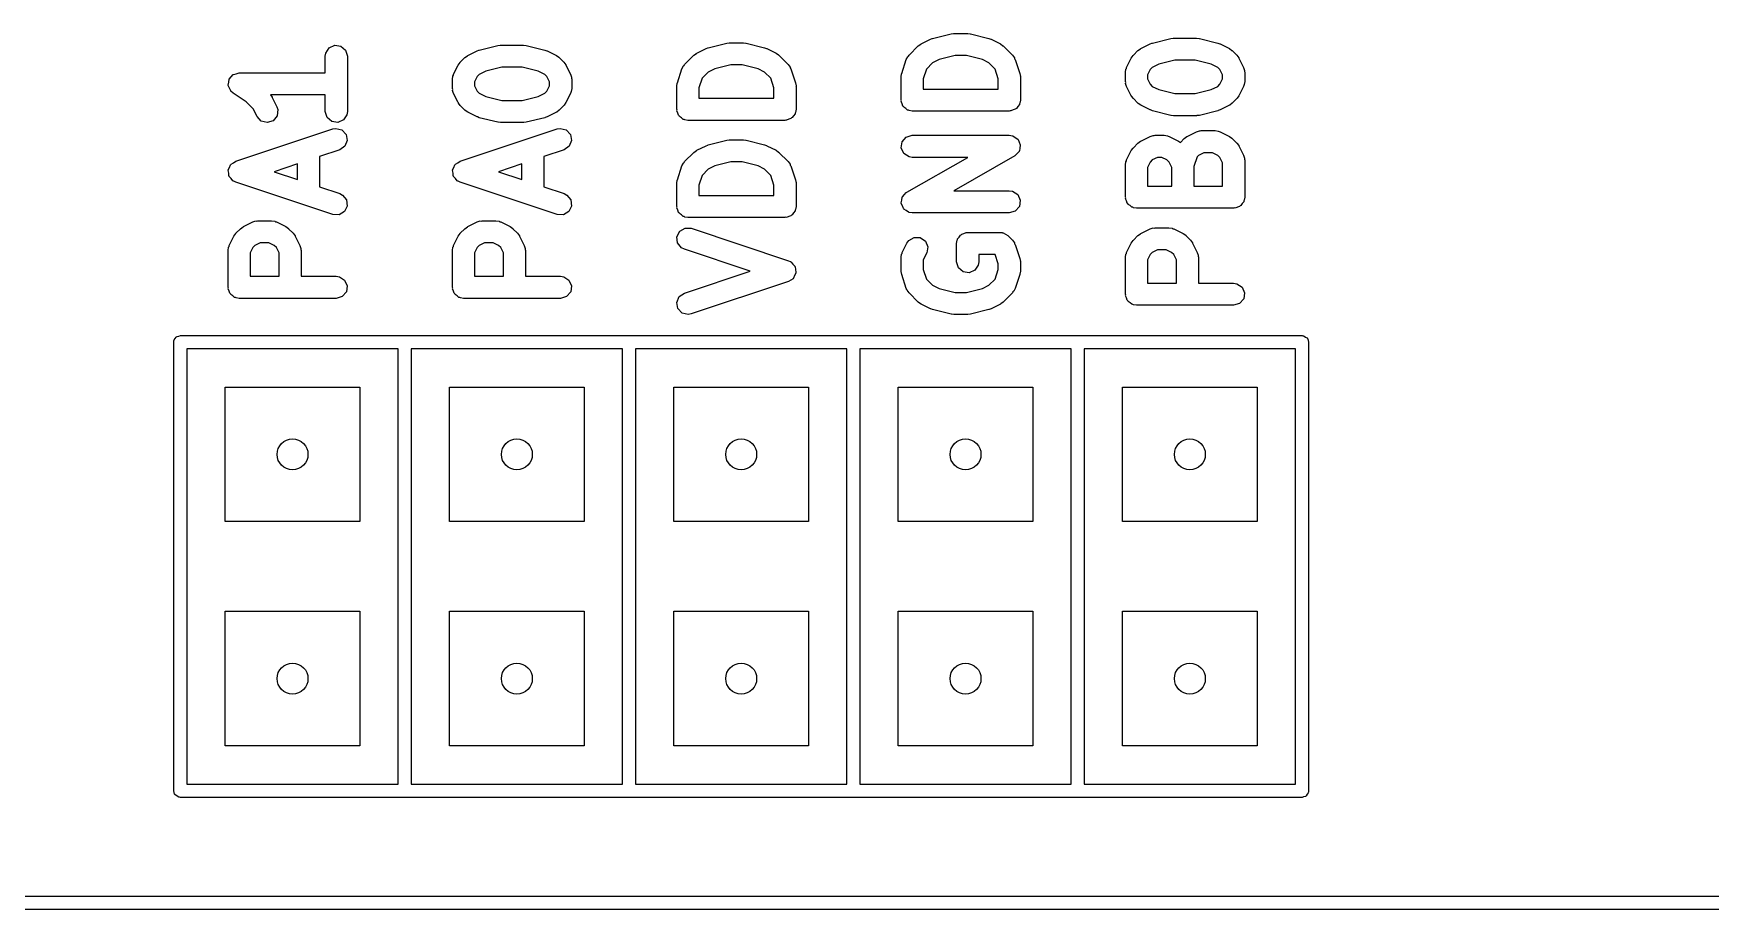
# Model space of a CAD drawing. Extents: x 0.02 to 3.19, y 0.04 to 3.94.
# Drawn here: x 1.66 to 2.407, y 3.547 to 3.938 of the extents above; entities that cross this region are included whole.
import ezdxf

# ---------------------------------------------------------------- set-up
doc = ezdxf.new("R2010")
doc.units = 0
doc.header["$MEASUREMENT"] = 0
doc.layers.add('BLACK', color=7, linetype='CONTINUOUS')

msp = doc.modelspace()

# ---------------------------------------------------------------- linework, layer by layer
at = {"layer": 'BLACK', "linetype": 'CONTINUOUS'}
for p, q in [((1.7913, 3.93131), (1.79382, 3.93246)), ((1.79382, 3.93246), (1.79657, 3.93206)), ((1.79657, 3.93206), (1.79866, 3.93025)), ((1.85827, 3.9303), (1.86652, 3.93236)), ((1.86652, 3.93236), (1.86759, 3.93247)), ((1.86759, 3.93247), (1.86771, 3.93251)), ((1.86771, 3.93251), (1.87802, 3.93251)), ((1.87802, 3.93251), (1.87908, 3.93236)), ((1.87908, 3.93236), (1.87922, 3.93236)), ((1.87922, 3.93236), (1.88747, 3.9303)), ((1.96033, 3.93133), (1.96858, 3.93339)), ((1.96858, 3.93339), (1.96965, 3.9335)), ((1.96965, 3.9335), (1.96978, 3.93354)), ((1.96978, 3.93354), (1.97596, 3.93354)), ((1.97596, 3.93354), (1.97702, 3.93339)), ((1.97702, 3.93339), (1.97716, 3.93339)), ((1.97716, 3.93339), (1.98541, 3.93133)), ((2.0498, 3.92797), (2.05392, 3.9321)), ((2.05392, 3.9321), (2.05504, 3.93294)), ((2.05504, 3.93294), (2.05513, 3.93296)), ((2.05513, 3.93296), (2.0552, 3.93302)), ((2.0552, 3.93302), (2.05933, 3.93508)), ((2.05933, 3.93508), (2.06018, 3.93537)), ((2.06018, 3.93537), (2.06033, 3.93545)), ((2.06033, 3.93545), (2.06858, 3.93752)), ((2.06858, 3.93752), (2.06965, 3.93763)), ((2.06965, 3.93763), (2.06978, 3.93766)), ((2.06978, 3.93766), (2.07596, 3.93766)), ((2.07596, 3.93766), (2.07702, 3.93751)), ((2.07702, 3.93751), (2.07716, 3.93752)), ((2.07716, 3.93752), (2.08541, 3.93545)), ((2.08541, 3.93545), (2.08624, 3.93511)), ((2.08624, 3.93511), (2.08641, 3.93508)), ((2.08641, 3.93508), (2.09054, 3.93302)), ((2.09054, 3.93302), (2.09169, 3.93222)), ((2.09169, 3.93222), (2.09174, 3.93214)), ((2.09174, 3.93214), (2.09182, 3.9321)), ((2.09182, 3.9321), (2.09594, 3.92797)), ((2.15314, 3.93096), (2.15726, 3.93302)), ((2.15726, 3.93302), (2.15812, 3.93331)), ((2.15812, 3.93331), (2.15827, 3.93339)), ((2.15827, 3.93339), (2.16652, 3.93545)), ((2.16652, 3.93545), (2.16759, 3.93556)), ((2.16759, 3.93556), (2.16771, 3.9356)), ((2.16771, 3.9356), (2.17802, 3.9356)), ((2.17802, 3.9356), (2.17908, 3.93545)), ((2.17908, 3.93545), (2.17922, 3.93545)), ((2.17922, 3.93545), (2.18747, 3.93339)), ((2.18747, 3.93339), (2.18831, 3.93305)), ((2.18831, 3.93305), (2.18847, 3.93302)), ((2.18847, 3.93302), (2.1926, 3.93096)), ((1.7896, 3.92759), (1.7898, 3.92897)), ((1.7896, 3.92013), (1.7896, 3.92759)), ((1.7898, 3.92897), (1.7913, 3.93131)), ((1.79866, 3.93025), (1.79944, 3.92759)), ((1.79944, 3.92759), (1.79944, 3.90284)), ((1.84888, 3.9236), (1.84967, 3.92475)), ((1.84967, 3.92475), (1.84975, 3.9248)), ((1.84975, 3.9248), (1.8498, 3.92488)), ((1.8498, 3.92488), (1.85186, 3.92694)), ((1.85186, 3.92694), (1.85298, 3.92778)), ((1.85298, 3.92778), (1.85307, 3.9278)), ((1.85307, 3.9278), (1.85314, 3.92786)), ((1.85314, 3.92786), (1.85726, 3.92993)), ((1.85726, 3.92993), (1.85812, 3.93021)), ((1.85812, 3.93021), (1.85827, 3.9303)), ((1.88747, 3.9303), (1.8883, 3.92996)), ((1.8883, 3.92996), (1.88847, 3.92993)), ((1.88847, 3.92993), (1.8926, 3.92786)), ((1.8926, 3.92786), (1.89375, 3.92707)), ((1.89375, 3.92707), (1.8938, 3.92699)), ((1.8938, 3.92699), (1.89388, 3.92694)), ((1.89388, 3.92694), (1.89594, 3.92488)), ((1.89594, 3.92488), (1.89678, 3.92376)), ((1.9498, 3.92385), (1.95392, 3.92797)), ((1.95392, 3.92797), (1.95504, 3.92881)), ((1.95504, 3.92881), (1.95513, 3.92883)), ((1.95513, 3.92883), (1.9552, 3.9289)), ((1.9552, 3.9289), (1.95933, 3.93096)), ((1.95933, 3.93096), (1.96018, 3.93124)), ((1.96018, 3.93124), (1.96033, 3.93133)), ((1.98541, 3.93133), (1.98624, 3.93099)), ((1.98624, 3.93099), (1.98641, 3.93096)), ((1.98641, 3.93096), (1.99054, 3.9289)), ((1.99054, 3.9289), (1.99169, 3.9281)), ((1.99169, 3.9281), (1.99174, 3.92802)), ((1.99174, 3.92802), (1.99182, 3.92797)), ((1.99182, 3.92797), (1.99594, 3.92385)), ((2.04655, 3.91986), (2.04861, 3.92605)), ((2.04861, 3.92605), (2.04924, 3.9273)), ((2.04924, 3.9273), (2.04958, 3.92758)), ((2.04958, 3.92758), (2.0498, 3.92797)), ((2.06032, 3.92457), (2.05758, 3.92184)), ((2.06324, 3.92604), (2.06032, 3.92457)), ((2.07038, 3.92782), (2.06324, 3.92604)), ((2.07536, 3.92782), (2.07038, 3.92782)), ((2.08249, 3.92604), (2.07536, 3.92782)), ((2.08542, 3.92457), (2.08249, 3.92604)), ((2.08816, 3.92184), (2.08542, 3.92457)), ((2.09594, 3.92797), (2.09678, 3.92685)), ((2.09678, 3.92685), (2.09687, 3.92642)), ((2.09687, 3.92642), (2.09713, 3.92605)), ((2.09713, 3.92605), (2.09919, 3.91986)), ((2.14681, 3.92257), (2.14888, 3.92669)), ((2.14888, 3.92669), (2.14967, 3.92785)), ((2.14967, 3.92785), (2.14975, 3.92789)), ((2.14975, 3.92789), (2.1498, 3.92797)), ((2.1498, 3.92797), (2.15186, 3.93004)), ((2.15186, 3.93004), (2.15298, 3.93088)), ((2.15298, 3.93088), (2.15307, 3.9309)), ((2.15307, 3.9309), (2.15314, 3.93096)), ((2.16832, 3.92576), (2.16118, 3.92398)), ((2.17742, 3.92576), (2.16832, 3.92576)), ((2.18456, 3.92398), (2.17742, 3.92576)), ((2.1926, 3.93096), (2.19375, 3.93016)), ((2.19375, 3.93016), (2.1938, 3.93008)), ((2.1938, 3.93008), (2.19388, 3.93004)), ((2.19388, 3.93004), (2.19594, 3.92797)), ((2.19594, 3.92797), (2.19678, 3.92685)), ((2.19678, 3.92685), (2.1968, 3.92676)), ((2.1968, 3.92676), (2.19686, 3.92669)), ((2.19686, 3.92669), (2.19892, 3.92257)), ((1.74655, 3.91593), (1.74674, 3.91726)), ((1.74674, 3.91726), (1.74677, 3.91729)), ((1.74677, 3.91733), (1.74767, 3.91834)), ((1.74677, 3.91729), (1.74677, 3.91733)), ((1.74767, 3.91834), (1.74856, 3.91935)), ((1.74856, 3.91935), (1.7486, 3.91937)), ((1.7486, 3.91937), (1.74863, 3.9194)), ((1.74863, 3.9194), (1.74992, 3.91976)), ((1.74992, 3.91976), (1.75122, 3.92013)), ((1.75122, 3.92013), (1.7896, 3.92013)), ((1.84629, 3.91728), (1.84649, 3.91866)), ((1.84629, 3.91315), (1.84629, 3.91728)), ((1.84649, 3.91866), (1.84674, 3.91904)), ((1.84674, 3.91904), (1.84681, 3.91948)), ((1.84681, 3.91948), (1.84888, 3.9236)), ((1.85732, 3.91849), (1.85614, 3.91611)), ((1.85826, 3.91942), (1.85732, 3.91849)), ((1.86118, 3.92088), (1.85826, 3.91942)), ((1.86832, 3.92267), (1.86118, 3.92088)), ((1.87742, 3.92267), (1.86832, 3.92267)), ((1.88456, 3.92088), (1.87742, 3.92267)), ((1.88748, 3.91942), (1.88456, 3.92088)), ((1.88842, 3.91849), (1.88748, 3.91942)), ((1.8896, 3.91611), (1.88842, 3.91849)), ((1.89678, 3.92376), (1.8968, 3.92367)), ((1.8968, 3.92367), (1.89686, 3.9236)), ((1.89686, 3.9236), (1.89892, 3.91948)), ((1.89892, 3.91948), (1.89937, 3.91815)), ((1.89937, 3.91815), (1.89932, 3.9177)), ((1.89932, 3.9177), (1.89944, 3.91728)), ((1.89944, 3.91728), (1.89944, 3.91315)), ((1.94655, 3.91574), (1.94861, 3.92193)), ((1.94861, 3.92193), (1.94924, 3.92318)), ((1.94924, 3.92318), (1.94958, 3.92346)), ((1.94958, 3.92346), (1.9498, 3.92385)), ((1.95758, 3.91771), (1.95614, 3.91338)), ((1.96032, 3.92045), (1.95758, 3.91771)), ((1.96324, 3.92191), (1.96032, 3.92045)), ((1.97038, 3.9237), (1.96324, 3.92191)), ((1.97536, 3.9237), (1.97038, 3.9237)), ((1.98249, 3.92191), (1.97536, 3.9237)), ((1.98542, 3.92045), (1.98249, 3.92191)), ((1.98816, 3.91771), (1.98542, 3.92045)), ((1.9896, 3.91338), (1.98816, 3.91771)), ((1.99594, 3.92385), (1.99678, 3.92273)), ((1.99678, 3.92273), (1.99687, 3.92229)), ((1.99687, 3.92229), (1.99713, 3.92193)), ((1.99713, 3.92193), (1.99919, 3.91574)), ((2.04629, 3.91831), (2.04649, 3.91969)), ((2.04629, 3.908), (2.04629, 3.91831)), ((2.04649, 3.91969), (2.04654, 3.91977)), ((2.04654, 3.91977), (2.04655, 3.91986)), ((2.05758, 3.92184), (2.05614, 3.91751)), ((2.05614, 3.91751), (2.05614, 3.91292)), ((2.0896, 3.91751), (2.08816, 3.92184)), ((2.0896, 3.91292), (2.0896, 3.91751)), ((2.09919, 3.91986), (2.09944, 3.91848)), ((2.09944, 3.91848), (2.09942, 3.9184)), ((2.09942, 3.9184), (2.09944, 3.91831)), ((2.09944, 3.91831), (2.09944, 3.908)), ((2.14629, 3.92037), (2.14649, 3.92176)), ((2.14629, 3.91624), (2.14629, 3.92037)), ((2.14649, 3.92176), (2.14674, 3.92213)), ((2.14674, 3.92213), (2.14681, 3.92257)), ((2.15732, 3.92158), (2.15614, 3.91921)), ((2.15614, 3.91921), (2.15614, 3.91741)), ((2.15614, 3.91741), (2.15732, 3.91504)), ((2.15826, 3.92251), (2.15732, 3.92158)), ((2.16118, 3.92398), (2.15826, 3.92251)), ((2.18748, 3.92251), (2.18456, 3.92398)), ((2.18842, 3.92158), (2.18748, 3.92251)), ((2.1896, 3.91921), (2.18842, 3.92158)), ((2.18842, 3.91504), (2.1896, 3.91741)), ((2.1896, 3.91741), (2.1896, 3.91921)), ((2.19892, 3.92257), (2.19937, 3.92124)), ((2.19937, 3.92124), (2.19932, 3.9208)), ((2.19932, 3.9208), (2.19944, 3.92037)), ((2.19944, 3.92037), (2.19944, 3.91624)), ((1.74633, 3.9146), (1.74655, 3.91593)), ((1.74635, 3.91456), (1.74633, 3.9146)), ((1.74634, 3.91451), (1.74635, 3.91456)), ((1.7469, 3.91329), (1.74634, 3.91451)), ((1.74744, 3.91205), (1.7469, 3.91329)), ((1.74748, 3.91202), (1.74744, 3.91205)), ((1.7475, 3.91199), (1.74748, 3.91202)), ((1.74756, 3.91195), (1.7475, 3.91199)), ((1.74849, 3.91112), (1.74756, 3.91195)), ((1.75427, 3.90726), (1.74849, 3.91112)), ((1.7896, 3.91029), (1.76512, 3.91029)), ((1.76512, 3.91029), (1.76585, 3.90932)), ((1.7896, 3.90284), (1.7896, 3.91029)), ((1.84642, 3.91272), (1.84629, 3.91315)), ((1.84637, 3.91228), (1.84642, 3.91272)), ((1.84681, 3.91095), (1.84637, 3.91228)), ((1.84888, 3.90683), (1.84681, 3.91095)), ((1.85614, 3.91611), (1.85614, 3.91431)), ((1.85614, 3.91431), (1.85732, 3.91194)), ((1.85732, 3.91194), (1.85826, 3.91101)), ((1.85826, 3.91101), (1.86118, 3.90955)), ((1.86118, 3.90955), (1.86832, 3.90776)), ((1.87742, 3.90776), (1.88456, 3.90955)), ((1.88456, 3.90955), (1.88748, 3.91101)), ((1.88748, 3.91101), (1.88842, 3.91194)), ((1.88842, 3.91194), (1.8896, 3.91431)), ((1.8896, 3.91431), (1.8896, 3.91611)), ((1.89892, 3.91095), (1.89686, 3.90683)), ((1.899, 3.91139), (1.89892, 3.91095)), ((1.89924, 3.91176), (1.899, 3.91139)), ((1.89944, 3.91315), (1.89924, 3.91176)), ((1.94629, 3.91418), (1.94649, 3.91557)), ((1.94629, 3.90387), (1.94629, 3.91418)), ((1.94649, 3.91557), (1.94654, 3.91565)), ((1.94654, 3.91565), (1.94655, 3.91574)), ((1.95614, 3.91338), (1.95614, 3.90879)), ((1.9896, 3.90879), (1.9896, 3.91338)), ((1.99919, 3.91574), (1.99944, 3.91436)), ((1.99944, 3.91436), (1.99942, 3.91427)), ((1.99942, 3.91427), (1.99944, 3.91418)), ((1.99944, 3.91418), (1.99944, 3.90387)), ((2.05614, 3.91292), (2.0896, 3.91292)), ((2.14642, 3.91582), (2.14629, 3.91624)), ((2.14637, 3.91537), (2.14642, 3.91582)), ((2.14681, 3.91404), (2.14637, 3.91537)), ((2.14888, 3.90992), (2.14681, 3.91404)), ((2.14894, 3.90985), (2.14888, 3.90992)), ((2.14896, 3.90976), (2.14894, 3.90985)), ((2.1498, 3.90864), (2.14896, 3.90976)), ((2.15732, 3.91504), (2.15826, 3.9141)), ((2.15826, 3.9141), (2.16118, 3.91264)), ((2.16118, 3.91264), (2.16832, 3.91085)), ((2.16832, 3.91085), (2.17742, 3.91085)), ((2.17742, 3.91085), (2.18456, 3.91264)), ((2.18456, 3.91264), (2.18748, 3.9141)), ((2.18748, 3.9141), (2.18842, 3.91504)), ((2.19686, 3.90992), (2.19606, 3.90877)), ((2.19892, 3.91404), (2.19686, 3.90992)), ((2.199, 3.91448), (2.19892, 3.91404)), ((2.19924, 3.91486), (2.199, 3.91448)), ((2.19944, 3.91624), (2.19924, 3.91486)), ((1.75748, 3.90405), (1.75427, 3.90726)), ((1.75919, 3.90064), (1.75748, 3.90405)), ((1.76585, 3.90932), (1.76587, 3.90923)), ((1.76587, 3.90923), (1.76593, 3.90917)), ((1.76593, 3.90917), (1.76799, 3.90504)), ((1.76799, 3.90504), (1.76843, 3.90371)), ((1.76843, 3.90371), (1.76814, 3.90095)), ((1.79038, 3.90018), (1.7896, 3.90284)), ((1.79944, 3.90284), (1.79924, 3.90145)), ((1.84894, 3.90676), (1.84888, 3.90683)), ((1.84896, 3.90667), (1.84894, 3.90676)), ((1.8498, 3.90555), (1.84896, 3.90667)), ((1.85186, 3.90348), (1.8498, 3.90555)), ((1.85194, 3.90344), (1.85186, 3.90348)), ((1.85199, 3.90336), (1.85194, 3.90344)), ((1.85314, 3.90256), (1.85199, 3.90336)), ((1.85726, 3.9005), (1.85314, 3.90256)), ((1.86832, 3.90776), (1.87742, 3.90776)), ((1.8926, 3.90256), (1.88847, 3.9005)), ((1.89267, 3.90263), (1.8926, 3.90256)), ((1.89276, 3.90265), (1.89267, 3.90263)), ((1.89388, 3.90348), (1.89276, 3.90265)), ((1.89594, 3.90555), (1.89388, 3.90348)), ((1.89598, 3.90563), (1.89594, 3.90555)), ((1.89606, 3.90568), (1.89598, 3.90563)), ((1.89686, 3.90683), (1.89606, 3.90568)), ((1.9464, 3.90353), (1.94629, 3.90387)), ((1.94634, 3.90317), (1.9464, 3.90353)), ((1.94678, 3.90222), (1.94634, 3.90317)), ((1.94708, 3.90121), (1.94678, 3.90222)), ((1.95614, 3.90879), (1.9896, 3.90879)), ((1.99905, 3.90218), (1.999, 3.90183)), ((1.99924, 3.90248), (1.99905, 3.90218)), ((1.99944, 3.90387), (1.99924, 3.90248)), ((2.0464, 3.90765), (2.04629, 3.908)), ((2.04634, 3.9073), (2.0464, 3.90765)), ((2.04678, 3.90634), (2.04634, 3.9073)), ((2.04708, 3.90534), (2.04678, 3.90634)), ((2.04735, 3.9051), (2.04708, 3.90534)), ((2.0475, 3.90477), (2.04735, 3.9051)), ((2.04838, 3.90421), (2.0475, 3.90477)), ((2.04917, 3.90352), (2.04838, 3.90421)), ((2.04953, 3.90347), (2.04917, 3.90352)), ((2.04983, 3.90327), (2.04953, 3.90347)), ((2.05122, 3.90307), (2.04983, 3.90327)), ((2.09452, 3.90307), (2.05122, 3.90307)), ((2.09487, 3.90318), (2.09452, 3.90307)), ((2.09522, 3.90312), (2.09487, 3.90318)), ((2.09618, 3.90356), (2.09522, 3.90312)), ((2.09718, 3.90386), (2.09618, 3.90356)), ((2.09742, 3.90413), (2.09718, 3.90386)), ((2.09775, 3.90428), (2.09742, 3.90413)), ((2.09831, 3.90516), (2.09775, 3.90428)), ((2.099, 3.90595), (2.09831, 3.90516)), ((2.09905, 3.90631), (2.099, 3.90595)), ((2.09924, 3.90661), (2.09905, 3.90631)), ((2.09944, 3.908), (2.09924, 3.90661)), ((2.15186, 3.90658), (2.1498, 3.90864)), ((2.15194, 3.90653), (2.15186, 3.90658)), ((2.15199, 3.90645), (2.15194, 3.90653)), ((2.15314, 3.90566), (2.15199, 3.90645)), ((2.15726, 3.90359), (2.15314, 3.90566)), ((2.15743, 3.90356), (2.15726, 3.90359)), ((2.15827, 3.90322), (2.15743, 3.90356)), ((2.16652, 3.90116), (2.15827, 3.90322)), ((2.18747, 3.90322), (2.17922, 3.90116)), ((2.18762, 3.90331), (2.18747, 3.90322)), ((2.18847, 3.90359), (2.18762, 3.90331)), ((2.1926, 3.90566), (2.18847, 3.90359)), ((2.19267, 3.90572), (2.1926, 3.90566)), ((2.19276, 3.90574), (2.19267, 3.90572)), ((2.19388, 3.90658), (2.19276, 3.90574)), ((2.19594, 3.90864), (2.19388, 3.90658)), ((2.19598, 3.90872), (2.19594, 3.90864)), ((2.19606, 3.90877), (2.19598, 3.90872)), ((1.74966, 3.8807), (1.79297, 3.89514)), ((1.76108, 3.89861), (1.75919, 3.90064)), ((1.76376, 3.89792), (1.76108, 3.89861)), ((1.76639, 3.8988), (1.76376, 3.89792)), ((1.76814, 3.90095), (1.76639, 3.8988)), ((1.79248, 3.89836), (1.79038, 3.90018)), ((1.79522, 3.89797), (1.79248, 3.89836)), ((1.79297, 3.89514), (1.79434, 3.89538)), ((1.79434, 3.89538), (1.79703, 3.8947)), ((1.79775, 3.89912), (1.79522, 3.89797)), ((1.79703, 3.8947), (1.79892, 3.89267)), ((1.79924, 3.90145), (1.79775, 3.89912)), ((1.84966, 3.8807), (1.89297, 3.89514)), ((1.85743, 3.90047), (1.85726, 3.9005)), ((1.85827, 3.90013), (1.85743, 3.90047)), ((1.86652, 3.89807), (1.85827, 3.90013)), ((1.86665, 3.89807), (1.86652, 3.89807)), ((1.86771, 3.89792), (1.86665, 3.89807)), ((1.87802, 3.89792), (1.86771, 3.89792)), ((1.87815, 3.89796), (1.87802, 3.89792)), ((1.87922, 3.89807), (1.87815, 3.89796)), ((1.88747, 3.90013), (1.87922, 3.89807)), ((1.88762, 3.90022), (1.88747, 3.90013)), ((1.88847, 3.9005), (1.88762, 3.90022)), ((1.89297, 3.89514), (1.89434, 3.89538)), ((1.89434, 3.89538), (1.89703, 3.8947)), ((1.89703, 3.8947), (1.89892, 3.89267)), ((1.94735, 3.90098), (1.94708, 3.90121)), ((1.9475, 3.90065), (1.94735, 3.90098)), ((1.94838, 3.90008), (1.9475, 3.90065)), ((1.94917, 3.89939), (1.94838, 3.90008)), ((1.94953, 3.89934), (1.94917, 3.89939)), ((1.94983, 3.89915), (1.94953, 3.89934)), ((1.95122, 3.89895), (1.94983, 3.89915)), ((1.99452, 3.89895), (1.95122, 3.89895)), ((1.99487, 3.89905), (1.99452, 3.89895)), ((1.99522, 3.899), (1.99487, 3.89905)), ((1.99618, 3.89944), (1.99522, 3.899)), ((1.99718, 3.89973), (1.99618, 3.89944)), ((1.99742, 3.9), (1.99718, 3.89973)), ((1.99775, 3.90015), (1.99742, 3.9)), ((1.99831, 3.90103), (1.99775, 3.90015)), ((1.999, 3.90183), (1.99831, 3.90103)), ((2.16665, 3.90116), (2.16652, 3.90116)), ((2.16771, 3.90101), (2.16665, 3.90116)), ((2.17802, 3.90101), (2.16771, 3.90101)), ((2.17815, 3.90105), (2.17802, 3.90101)), ((2.17922, 3.90116), (2.17815, 3.90105)), ((1.79836, 3.88738), (1.79608, 3.8858)), ((1.79942, 3.88994), (1.79836, 3.88738)), ((1.79892, 3.89267), (1.79942, 3.88994)), ((1.89836, 3.88738), (1.89608, 3.8858)), ((1.89942, 3.88994), (1.89836, 3.88738)), ((1.89892, 3.89267), (1.89942, 3.88994)), ((1.9552, 3.88559), (1.95933, 3.88765)), ((1.95933, 3.88765), (1.96018, 3.88794)), ((1.96018, 3.88794), (1.96033, 3.88802)), ((1.96033, 3.88802), (1.96858, 3.89009)), ((1.96858, 3.89009), (1.96965, 3.89019)), ((1.96965, 3.89019), (1.96978, 3.89023)), ((1.96978, 3.89023), (1.97596, 3.89023)), ((1.97596, 3.89023), (1.97702, 3.89008)), ((1.97702, 3.89008), (1.97716, 3.89009)), ((1.97716, 3.89009), (1.98541, 3.88802)), ((1.98541, 3.88802), (1.98624, 3.88768)), ((1.98624, 3.88768), (1.98641, 3.88765)), ((1.98641, 3.88765), (1.99054, 3.88559)), ((2.04634, 3.88667), (2.04674, 3.88942)), ((2.04674, 3.88942), (2.04856, 3.89151)), ((2.04856, 3.89151), (2.05122, 3.89229)), ((2.05122, 3.89229), (2.09452, 3.89229)), ((2.09452, 3.89229), (2.09591, 3.8921)), ((2.09591, 3.8921), (2.09602, 3.89202)), ((2.09602, 3.89202), (2.09615, 3.89202)), ((2.09615, 3.89202), (2.09718, 3.89128)), ((2.09718, 3.89128), (2.09824, 3.8906)), ((2.09824, 3.8906), (2.0983, 3.89048)), ((2.0983, 3.89048), (2.0984, 3.8904)), ((2.0984, 3.8904), (2.09887, 3.88922)), ((2.09887, 3.88922), (2.09939, 3.88807)), ((2.09942, 3.88782), (2.09918, 3.88658)), ((2.09939, 3.88807), (2.09938, 3.88794)), ((2.09938, 3.88794), (2.09942, 3.88782)), ((2.1498, 3.88673), (2.15186, 3.88879)), ((2.15186, 3.88879), (2.15298, 3.88963)), ((2.15298, 3.88963), (2.15307, 3.88965)), ((2.15307, 3.88965), (2.15314, 3.88971)), ((2.15314, 3.88971), (2.15726, 3.89178)), ((2.15726, 3.89178), (2.15859, 3.89222)), ((2.15859, 3.89222), (2.15904, 3.89217)), ((2.15904, 3.89217), (2.15946, 3.89229)), ((2.15946, 3.89229), (2.16359, 3.89229)), ((2.16359, 3.89229), (2.16498, 3.8921)), ((2.16498, 3.8921), (2.16535, 3.89185)), ((2.16535, 3.89185), (2.16579, 3.89178)), ((2.16579, 3.89178), (2.16991, 3.88971)), ((2.16991, 3.88971), (2.17076, 3.88913)), ((2.17076, 3.88913), (2.17248, 3.89085)), ((2.17248, 3.89085), (2.1736, 3.89169)), ((2.1736, 3.89169), (2.17369, 3.89171)), ((2.17369, 3.89171), (2.17376, 3.89178)), ((2.17376, 3.89178), (2.17789, 3.89384)), ((2.17789, 3.89384), (2.17922, 3.89428)), ((2.17922, 3.89428), (2.17966, 3.89423)), ((2.17966, 3.89423), (2.18009, 3.89436)), ((2.18009, 3.89436), (2.18627, 3.89436)), ((2.18627, 3.89436), (2.18766, 3.89416)), ((2.18766, 3.89416), (2.18804, 3.89392)), ((2.18804, 3.89392), (2.18847, 3.89384)), ((2.18847, 3.89384), (2.1926, 3.89178)), ((2.1926, 3.89178), (2.19375, 3.89098)), ((2.19375, 3.89098), (2.1938, 3.8909)), ((2.1938, 3.8909), (2.19388, 3.89085)), ((2.19388, 3.89085), (2.19594, 3.88879)), ((2.19594, 3.88879), (2.19678, 3.88767)), ((2.19678, 3.88767), (2.1968, 3.88758)), ((2.1968, 3.88758), (2.19686, 3.88751)), ((2.19686, 3.88751), (2.19892, 3.88339)), ((1.74762, 3.87939), (1.74866, 3.88001)), ((1.74866, 3.88001), (1.74966, 3.8807)), ((1.79608, 3.8858), (1.78707, 3.8828)), ((1.78707, 3.8828), (1.78707, 3.86927)), ((1.84762, 3.87939), (1.84866, 3.88001)), ((1.84866, 3.88001), (1.84966, 3.8807)), ((1.89608, 3.8858), (1.88707, 3.8828)), ((1.88707, 3.8828), (1.88707, 3.86927)), ((1.94861, 3.87862), (1.94924, 3.87987)), ((1.94924, 3.87987), (1.94958, 3.88015)), ((1.94958, 3.88015), (1.9498, 3.88054)), ((1.9498, 3.88054), (1.95392, 3.88467)), ((1.95392, 3.88467), (1.95504, 3.88551)), ((1.95504, 3.88551), (1.95513, 3.88553)), ((1.95513, 3.88553), (1.9552, 3.88559)), ((1.97038, 3.88039), (1.96324, 3.87861)), ((1.97536, 3.88039), (1.97038, 3.88039)), ((1.98249, 3.87861), (1.97536, 3.88039)), ((1.99054, 3.88559), (1.99169, 3.88479)), ((1.99169, 3.88479), (1.99174, 3.88471)), ((1.99174, 3.88471), (1.99182, 3.88467)), ((1.99182, 3.88467), (1.99594, 3.88054)), ((1.99594, 3.88054), (1.99678, 3.87942)), ((2.0475, 3.88415), (2.04634, 3.88667)), ((2.04983, 3.88265), (2.0475, 3.88415)), ((2.04877, 3.8669), (2.07599, 3.88245)), ((2.05122, 3.88245), (2.04983, 3.88265)), ((2.07599, 3.88245), (2.05122, 3.88245)), ((2.09696, 3.8831), (2.06975, 3.86755)), ((2.09706, 3.8832), (2.09696, 3.8831)), ((2.09718, 3.88323), (2.09706, 3.8832)), ((2.09801, 3.88419), (2.09718, 3.88323)), ((2.09889, 3.8851), (2.09801, 3.88419)), ((2.09891, 3.88523), (2.09889, 3.8851)), ((2.099, 3.88533), (2.09891, 3.88523)), ((2.09918, 3.88658), (2.099, 3.88533)), ((2.14629, 3.87912), (2.14649, 3.88051)), ((2.14649, 3.88051), (2.14674, 3.88089)), ((2.14674, 3.88089), (2.14681, 3.88133)), ((2.14681, 3.88133), (2.14888, 3.88545)), ((2.14888, 3.88545), (2.14967, 3.8866)), ((2.14967, 3.8866), (2.14975, 3.88665)), ((2.14975, 3.88665), (2.1498, 3.88673)), ((2.15732, 3.88033), (2.15614, 3.87796)), ((2.15826, 3.88127), (2.15732, 3.88033)), ((2.16063, 3.88245), (2.15826, 3.88127)), ((2.16243, 3.88245), (2.16063, 3.88245)), ((2.1648, 3.88127), (2.16243, 3.88245)), ((2.16573, 3.88033), (2.1648, 3.88127)), ((2.16692, 3.87796), (2.16573, 3.88033)), ((2.1782, 3.88265), (2.17676, 3.87833)), ((2.17888, 3.88333), (2.1782, 3.88265)), ((2.18125, 3.88451), (2.17888, 3.88333)), ((2.18511, 3.88451), (2.18125, 3.88451)), ((2.18748, 3.88333), (2.18511, 3.88451)), ((2.18842, 3.8824), (2.18748, 3.88333)), ((2.1896, 3.88003), (2.18842, 3.8824)), ((2.1896, 3.86961), (2.1896, 3.88003)), ((2.19892, 3.88339), (2.19937, 3.88206)), ((2.19937, 3.88206), (2.19932, 3.88161)), ((2.19932, 3.88161), (2.19944, 3.88119)), ((2.19944, 3.88119), (2.19944, 3.86469)), ((1.74632, 3.87655), (1.74639, 3.87672)), ((1.74654, 3.87536), (1.74632, 3.87655)), ((1.74637, 3.87691), (1.74692, 3.87799)), ((1.74639, 3.87672), (1.74637, 3.87691)), ((1.74667, 3.87415), (1.74654, 3.87536)), ((1.74678, 3.87401), (1.74667, 3.87415)), ((1.74682, 3.87383), (1.74678, 3.87401)), ((1.74764, 3.87294), (1.74682, 3.87383)), ((1.74692, 3.87799), (1.74738, 3.87912)), ((1.74738, 3.87912), (1.74753, 3.87922)), ((1.74753, 3.87922), (1.74762, 3.87939)), ((1.74841, 3.87199), (1.74764, 3.87294)), ((1.77723, 3.87951), (1.76678, 3.87603)), ((1.76678, 3.87603), (1.77723, 3.87255)), ((1.77723, 3.87255), (1.77723, 3.87951)), ((1.84632, 3.87655), (1.84639, 3.87672)), ((1.84654, 3.87536), (1.84632, 3.87655)), ((1.84637, 3.87691), (1.84692, 3.87799)), ((1.84639, 3.87672), (1.84637, 3.87691)), ((1.84667, 3.87415), (1.84654, 3.87536)), ((1.84678, 3.87401), (1.84667, 3.87415)), ((1.84682, 3.87383), (1.84678, 3.87401)), ((1.84764, 3.87294), (1.84682, 3.87383)), ((1.84692, 3.87799), (1.84738, 3.87912)), ((1.84738, 3.87912), (1.84753, 3.87922)), ((1.84753, 3.87922), (1.84762, 3.87939)), ((1.84841, 3.87199), (1.84764, 3.87294)), ((1.87723, 3.87951), (1.86678, 3.87603)), ((1.86678, 3.87603), (1.87723, 3.87255)), ((1.87723, 3.87255), (1.87723, 3.87951)), ((1.94629, 3.87088), (1.94649, 3.87226)), ((1.94649, 3.87226), (1.94654, 3.87234)), ((1.94654, 3.87234), (1.94655, 3.87243)), ((1.94655, 3.87243), (1.94861, 3.87862)), ((1.95758, 3.8744), (1.95614, 3.87008)), ((1.96032, 3.87714), (1.95758, 3.8744)), ((1.96324, 3.87861), (1.96032, 3.87714)), ((1.98542, 3.87714), (1.98249, 3.87861)), ((1.98816, 3.8744), (1.98542, 3.87714)), ((1.9896, 3.87008), (1.98816, 3.8744)), ((1.99678, 3.87942), (1.99687, 3.87898)), ((1.99687, 3.87898), (1.99713, 3.87862)), ((1.99713, 3.87862), (1.99919, 3.87243)), ((1.99919, 3.87243), (1.99944, 3.87105)), ((2.14629, 3.86469), (2.14629, 3.87912)), ((2.15614, 3.87796), (2.15614, 3.86961)), ((2.16692, 3.86961), (2.16692, 3.87796)), ((2.17676, 3.87833), (2.17676, 3.86961)), ((1.74863, 3.87188), (1.74841, 3.87199)), ((1.74871, 3.8718), (1.74863, 3.87188)), ((1.74888, 3.87175), (1.74871, 3.8718)), ((1.74966, 3.87136), (1.74888, 3.87175)), ((1.79297, 3.85693), (1.74966, 3.87136)), ((1.78707, 3.86927), (1.79608, 3.86626)), ((1.79608, 3.86626), (1.79733, 3.86564)), ((1.79733, 3.86564), (1.79907, 3.86348)), ((1.84863, 3.87188), (1.84841, 3.87199)), ((1.84871, 3.8718), (1.84863, 3.87188)), ((1.84888, 3.87175), (1.84871, 3.8718)), ((1.84966, 3.87136), (1.84888, 3.87175)), ((1.89297, 3.85693), (1.84966, 3.87136)), ((1.88707, 3.86927), (1.89608, 3.86626)), ((1.89608, 3.86626), (1.89733, 3.86564)), ((1.89733, 3.86564), (1.89907, 3.86348)), ((1.94629, 3.86056), (1.94629, 3.87088)), ((1.95614, 3.87008), (1.95614, 3.86549)), ((1.95614, 3.86549), (1.9896, 3.86549)), ((1.9896, 3.86549), (1.9896, 3.87008)), ((1.99944, 3.87105), (1.99942, 3.87096)), ((1.99942, 3.87096), (1.99944, 3.87088)), ((1.99944, 3.87088), (1.99944, 3.86056)), ((2.04656, 3.86342), (2.04674, 3.86467)), ((2.04674, 3.86467), (2.04683, 3.86477)), ((2.04683, 3.86477), (2.04685, 3.8649)), ((2.04685, 3.8649), (2.04773, 3.86581)), ((2.04773, 3.86581), (2.04856, 3.86677)), ((2.04856, 3.86677), (2.04868, 3.8668)), ((2.04868, 3.8668), (2.04877, 3.8669)), ((2.06975, 3.86755), (2.09452, 3.86755)), ((2.09452, 3.86755), (2.09591, 3.86735)), ((2.09591, 3.86735), (2.09824, 3.86585)), ((2.09824, 3.86585), (2.09939, 3.86333)), ((2.1464, 3.86434), (2.14629, 3.86469)), ((2.15614, 3.86961), (2.16692, 3.86961)), ((2.17676, 3.86961), (2.1896, 3.86961)), ((2.19944, 3.86469), (2.19924, 3.8633)), ((1.79812, 3.85824), (1.79574, 3.85683)), ((1.79937, 3.86072), (1.79812, 3.85824)), ((1.79907, 3.86348), (1.79937, 3.86072)), ((1.89812, 3.85824), (1.89574, 3.85683)), ((1.89937, 3.86072), (1.89812, 3.85824)), ((1.89907, 3.86348), (1.89937, 3.86072)), ((1.9464, 3.86022), (1.94629, 3.86056)), ((1.94634, 3.85986), (1.9464, 3.86022)), ((1.94678, 3.85891), (1.94634, 3.85986)), ((1.94708, 3.8579), (1.94678, 3.85891)), ((1.94735, 3.85767), (1.94708, 3.8579)), ((1.9475, 3.85734), (1.94735, 3.85767)), ((1.94838, 3.85677), (1.9475, 3.85734)), ((1.99831, 3.85773), (1.99775, 3.85685)), ((1.999, 3.85852), (1.99831, 3.85773)), ((1.99905, 3.85888), (1.999, 3.85852)), ((1.99924, 3.85918), (1.99905, 3.85888)), ((1.99944, 3.86056), (1.99924, 3.85918)), ((2.04631, 3.86218), (2.04656, 3.86342)), ((2.04636, 3.86206), (2.04631, 3.86218)), ((2.04634, 3.86193), (2.04636, 3.86206)), ((2.04687, 3.86078), (2.04634, 3.86193)), ((2.04733, 3.8596), (2.04687, 3.86078)), ((2.04744, 3.85952), (2.04733, 3.8596)), ((2.0475, 3.8594), (2.04744, 3.85952)), ((2.04856, 3.85872), (2.0475, 3.8594)), ((2.04959, 3.85798), (2.04856, 3.85872)), ((2.04972, 3.85798), (2.04959, 3.85798)), ((2.04983, 3.8579), (2.04972, 3.85798)), ((2.05122, 3.85771), (2.04983, 3.8579)), ((2.09452, 3.85771), (2.05122, 3.85771)), ((2.09718, 3.85849), (2.09452, 3.85771)), ((2.099, 3.86058), (2.09718, 3.85849)), ((2.09939, 3.86333), (2.099, 3.86058)), ((2.14634, 3.86399), (2.1464, 3.86434)), ((2.14678, 3.86303), (2.14634, 3.86399)), ((2.14708, 3.86203), (2.14678, 3.86303)), ((2.14735, 3.86179), (2.14708, 3.86203)), ((2.1475, 3.86147), (2.14735, 3.86179)), ((2.14838, 3.8609), (2.1475, 3.86147)), ((2.14917, 3.86021), (2.14838, 3.8609)), ((2.14953, 3.86016), (2.14917, 3.86021)), ((2.14983, 3.85997), (2.14953, 3.86016)), ((2.15122, 3.85977), (2.14983, 3.85997)), ((2.19452, 3.85977), (2.15122, 3.85977)), ((2.19487, 3.85987), (2.19452, 3.85977)), ((2.19522, 3.85982), (2.19487, 3.85987)), ((2.19618, 3.86025), (2.19522, 3.85982)), ((2.19718, 3.86055), (2.19618, 3.86025)), ((2.19742, 3.86082), (2.19718, 3.86055)), ((2.19775, 3.86097), (2.19742, 3.86082)), ((2.19831, 3.86185), (2.19775, 3.86097)), ((2.199, 3.86264), (2.19831, 3.86185)), ((2.19905, 3.863), (2.199, 3.86264)), ((2.19924, 3.8633), (2.19905, 3.863)), ((1.7498, 3.84858), (1.75186, 3.85064)), ((1.75186, 3.85064), (1.75298, 3.85148)), ((1.75298, 3.85148), (1.75307, 3.8515)), ((1.75307, 3.8515), (1.75314, 3.85156)), ((1.75314, 3.85156), (1.75726, 3.85362)), ((1.75726, 3.85362), (1.75859, 3.85407)), ((1.75859, 3.85407), (1.75904, 3.85402)), ((1.75904, 3.85402), (1.75946, 3.85414)), ((1.75946, 3.85414), (1.76565, 3.85414)), ((1.76565, 3.85414), (1.76704, 3.85394)), ((1.76704, 3.85394), (1.76741, 3.8537)), ((1.76741, 3.8537), (1.76785, 3.85362)), ((1.76785, 3.85362), (1.77198, 3.85156)), ((1.77198, 3.85156), (1.77313, 3.85076)), ((1.77313, 3.85076), (1.77317, 3.85068)), ((1.77317, 3.85068), (1.77326, 3.85064)), ((1.77326, 3.85064), (1.77532, 3.84858)), ((1.79574, 3.85683), (1.79297, 3.85693)), ((1.8498, 3.84858), (1.85186, 3.85064)), ((1.85186, 3.85064), (1.85298, 3.85148)), ((1.85298, 3.85148), (1.85307, 3.8515)), ((1.85307, 3.8515), (1.85314, 3.85156)), ((1.85314, 3.85156), (1.85726, 3.85362)), ((1.85726, 3.85362), (1.85859, 3.85407)), ((1.85859, 3.85407), (1.85904, 3.85402)), ((1.85904, 3.85402), (1.85946, 3.85414)), ((1.85946, 3.85414), (1.86565, 3.85414)), ((1.86565, 3.85414), (1.86704, 3.85394)), ((1.86704, 3.85394), (1.86741, 3.8537)), ((1.86741, 3.8537), (1.86785, 3.85362)), ((1.86785, 3.85362), (1.87198, 3.85156)), ((1.87198, 3.85156), (1.87313, 3.85076)), ((1.87313, 3.85076), (1.87317, 3.85068)), ((1.87317, 3.85068), (1.87326, 3.85064)), ((1.87326, 3.85064), (1.87532, 3.84858)), ((1.89574, 3.85683), (1.89297, 3.85693)), ((1.94762, 3.84948), (1.95, 3.8509)), ((1.94917, 3.85609), (1.94838, 3.85677)), ((1.94953, 3.85604), (1.94917, 3.85609)), ((1.94983, 3.85584), (1.94953, 3.85604)), ((1.95122, 3.85564), (1.94983, 3.85584)), ((1.95, 3.8509), (1.95277, 3.8508)), ((1.99452, 3.85564), (1.95122, 3.85564)), ((1.95277, 3.8508), (1.99608, 3.83636)), ((1.99487, 3.85574), (1.99452, 3.85564)), ((1.99522, 3.85569), (1.99487, 3.85574)), ((1.99618, 3.85613), (1.99522, 3.85569)), ((1.99718, 3.85642), (1.99618, 3.85613)), ((1.99742, 3.8567), (1.99718, 3.85642)), ((1.99775, 3.85685), (1.99742, 3.8567)), ((2.15314, 3.84847), (2.15726, 3.85053)), ((2.15726, 3.85053), (2.15859, 3.85097)), ((2.15859, 3.85097), (2.15904, 3.85092)), ((2.15904, 3.85092), (2.15946, 3.85105)), ((2.15946, 3.85105), (2.16565, 3.85105)), ((2.16565, 3.85105), (2.16704, 3.85085)), ((2.16704, 3.85085), (2.16741, 3.85061)), ((2.16741, 3.85061), (2.16785, 3.85053)), ((2.16785, 3.85053), (2.17198, 3.84847)), ((1.74629, 3.84097), (1.74649, 3.84236)), ((1.74649, 3.84236), (1.74674, 3.84273)), ((1.74674, 3.84273), (1.74681, 3.84317)), ((1.74681, 3.84317), (1.74888, 3.8473)), ((1.74888, 3.8473), (1.74967, 3.84845)), ((1.74967, 3.84845), (1.74975, 3.8485)), ((1.74975, 3.8485), (1.7498, 3.84858)), ((1.75826, 3.84312), (1.75732, 3.84218)), ((1.76063, 3.8443), (1.75826, 3.84312)), ((1.76449, 3.8443), (1.76063, 3.8443)), ((1.76686, 3.84312), (1.76449, 3.8443)), ((1.76779, 3.84218), (1.76686, 3.84312)), ((1.77532, 3.84858), (1.77616, 3.84746)), ((1.77616, 3.84746), (1.77618, 3.84737)), ((1.77618, 3.84737), (1.77624, 3.8473)), ((1.77624, 3.8473), (1.7783, 3.84317)), ((1.7783, 3.84317), (1.77874, 3.84184)), ((1.84629, 3.84097), (1.84649, 3.84236)), ((1.84649, 3.84236), (1.84674, 3.84273)), ((1.84674, 3.84273), (1.84681, 3.84317)), ((1.84681, 3.84317), (1.84888, 3.8473)), ((1.84888, 3.8473), (1.84967, 3.84845)), ((1.84967, 3.84845), (1.84975, 3.8485)), ((1.84975, 3.8485), (1.8498, 3.84858)), ((1.85826, 3.84312), (1.85732, 3.84218)), ((1.86063, 3.8443), (1.85826, 3.84312)), ((1.86449, 3.8443), (1.86063, 3.8443)), ((1.86686, 3.84312), (1.86449, 3.8443)), ((1.86779, 3.84218), (1.86686, 3.84312)), ((1.87532, 3.84858), (1.87616, 3.84746)), ((1.87616, 3.84746), (1.87618, 3.84737)), ((1.87618, 3.84737), (1.87624, 3.8473)), ((1.87624, 3.8473), (1.8783, 3.84317)), ((1.8783, 3.84317), (1.87874, 3.84184)), ((1.94637, 3.847), (1.94762, 3.84948)), ((1.94667, 3.84425), (1.94637, 3.847)), ((1.94841, 3.84209), (1.94667, 3.84425)), ((2.04681, 3.84008), (2.04888, 3.84421)), ((2.04888, 3.84421), (2.04967, 3.84536)), ((2.04967, 3.84536), (2.05206, 3.84677)), ((2.05206, 3.84677), (2.05483, 3.84667)), ((2.05483, 3.84667), (2.05711, 3.84509)), ((2.05711, 3.84509), (2.05817, 3.84253)), ((2.05817, 3.84253), (2.05768, 3.8398)), ((2.07104, 3.84407), (2.07124, 3.84545)), ((2.07104, 3.83582), (2.07104, 3.84407)), ((2.07124, 3.84545), (2.07144, 3.84576)), ((2.07144, 3.84576), (2.07149, 3.84611)), ((2.07149, 3.84611), (2.07217, 3.8469)), ((2.07217, 3.8469), (2.07274, 3.84779)), ((2.07274, 3.84779), (2.07307, 3.84793)), ((2.07307, 3.84793), (2.0733, 3.84821)), ((2.0733, 3.84821), (2.07431, 3.8485)), ((2.07431, 3.8485), (2.07526, 3.84894)), ((2.07526, 3.84894), (2.07562, 3.84889)), ((2.07562, 3.84889), (2.07596, 3.84899)), ((2.07596, 3.84899), (2.0904, 3.84899)), ((2.0904, 3.84899), (2.09127, 3.84886)), ((2.09127, 3.84886), (2.09144, 3.84888)), ((2.09144, 3.84888), (2.09154, 3.84882)), ((2.09154, 3.84882), (2.09178, 3.84879)), ((2.09178, 3.84879), (2.09281, 3.84813)), ((2.09281, 3.84813), (2.09388, 3.84755)), ((2.09388, 3.84755), (2.09594, 3.84548)), ((2.09594, 3.84548), (2.09678, 3.84436)), ((2.09678, 3.84436), (2.09687, 3.84393)), ((2.09687, 3.84393), (2.09713, 3.84356)), ((2.09713, 3.84356), (2.09919, 3.83737)), ((2.14681, 3.84008), (2.14888, 3.84421)), ((2.14888, 3.84421), (2.14967, 3.84536)), ((2.14967, 3.84536), (2.14975, 3.8454)), ((2.14975, 3.8454), (2.1498, 3.84548)), ((2.1498, 3.84548), (2.15186, 3.84755)), ((2.15186, 3.84755), (2.15298, 3.84839)), ((2.15298, 3.84839), (2.15307, 3.84841)), ((2.15307, 3.84841), (2.15314, 3.84847)), ((2.17198, 3.84847), (2.17313, 3.84767)), ((2.17313, 3.84767), (2.17317, 3.84759)), ((2.17317, 3.84759), (2.17326, 3.84755)), ((2.17326, 3.84755), (2.17532, 3.84548)), ((2.17532, 3.84548), (2.17616, 3.84436)), ((2.17616, 3.84436), (2.17618, 3.84427)), ((2.17618, 3.84427), (2.17624, 3.84421)), ((2.17624, 3.84421), (2.1783, 3.84008)), ((1.74629, 3.82448), (1.74629, 3.84097)), ((1.75732, 3.84218), (1.75614, 3.83981)), ((1.75614, 3.83981), (1.75614, 3.8294)), ((1.76898, 3.83981), (1.76779, 3.84218)), ((1.76898, 3.8294), (1.76898, 3.83981)), ((1.77874, 3.84184), (1.7787, 3.8414)), ((1.7787, 3.8414), (1.77882, 3.84097)), ((1.77882, 3.84097), (1.77882, 3.8294)), ((1.84629, 3.82448), (1.84629, 3.84097)), ((1.85732, 3.84218), (1.85614, 3.83981)), ((1.85614, 3.83981), (1.85614, 3.8294)), ((1.86898, 3.83981), (1.86779, 3.84218)), ((1.86898, 3.8294), (1.86898, 3.83981)), ((1.87874, 3.84184), (1.8787, 3.8414)), ((1.8787, 3.8414), (1.87882, 3.84097)), ((1.87882, 3.84097), (1.87882, 3.8294)), ((1.94966, 3.84146), (1.94841, 3.84209)), ((1.97896, 3.83169), (1.94966, 3.84146)), ((1.99608, 3.83636), (1.99686, 3.83597)), ((1.99686, 3.83597), (1.99703, 3.83593)), ((1.99703, 3.83593), (1.99711, 3.83585)), ((1.99711, 3.83585), (1.99733, 3.83573)), ((1.99733, 3.83573), (1.99809, 3.83479)), ((1.99809, 3.83479), (1.99892, 3.8339)), ((2.04629, 3.83788), (2.04649, 3.83927)), ((2.04629, 3.83169), (2.04629, 3.83788)), ((2.04649, 3.83927), (2.04674, 3.83964)), ((2.04674, 3.83964), (2.04681, 3.84008)), ((2.05768, 3.8398), (2.05614, 3.83672)), ((2.05614, 3.83672), (2.05614, 3.83249)), ((2.07182, 3.83316), (2.07104, 3.83582)), ((2.08088, 3.83582), (2.08068, 3.83443)), ((2.08823, 3.83915), (2.08088, 3.83915)), ((2.08088, 3.83915), (2.08088, 3.83582)), ((2.0896, 3.83502), (2.08823, 3.83915)), ((2.0896, 3.83249), (2.0896, 3.83502)), ((2.09919, 3.83737), (2.09944, 3.836)), ((2.09944, 3.836), (2.09942, 3.83591)), ((2.09942, 3.83591), (2.09944, 3.83582)), ((2.09944, 3.83582), (2.09944, 3.83169)), ((2.14629, 3.83788), (2.14649, 3.83927)), ((2.14629, 3.82138), (2.14629, 3.83788)), ((2.14649, 3.83927), (2.14674, 3.83964)), ((2.14674, 3.83964), (2.14681, 3.84008)), ((2.15732, 3.83909), (2.15614, 3.83672)), ((2.15614, 3.83672), (2.15614, 3.8263)), ((2.15826, 3.84002), (2.15732, 3.83909)), ((2.16063, 3.84121), (2.15826, 3.84002)), ((2.16449, 3.84121), (2.16063, 3.84121)), ((2.16686, 3.84002), (2.16449, 3.84121)), ((2.16779, 3.83909), (2.16686, 3.84002)), ((2.16898, 3.83672), (2.16779, 3.83909)), ((2.16898, 3.8263), (2.16898, 3.83672)), ((2.1783, 3.84008), (2.17874, 3.83875)), ((2.17874, 3.83875), (2.1787, 3.83831)), ((2.1787, 3.83831), (2.17882, 3.83788)), ((2.17882, 3.83788), (2.17882, 3.8263)), ((1.75614, 3.8294), (1.76898, 3.8294)), ((1.77882, 3.8294), (1.79452, 3.8294)), ((1.79452, 3.8294), (1.79591, 3.8292)), ((1.79591, 3.8292), (1.79824, 3.8277)), ((1.79824, 3.8277), (1.79939, 3.82518)), ((1.85614, 3.8294), (1.86898, 3.8294)), ((1.87882, 3.8294), (1.89452, 3.8294)), ((1.89452, 3.8294), (1.89591, 3.8292)), ((1.89591, 3.8292), (1.89824, 3.8277)), ((1.89824, 3.8277), (1.89939, 3.82518)), ((1.94966, 3.82193), (1.97896, 3.83169)), ((1.99708, 3.82772), (1.99608, 3.82702)), ((1.99812, 3.82834), (1.99708, 3.82772)), ((1.99821, 3.8285), (1.99812, 3.82834)), ((1.99836, 3.82861), (1.99821, 3.8285)), ((1.99882, 3.82973), (1.99836, 3.82861)), ((1.99937, 3.83082), (1.99882, 3.82973)), ((1.99892, 3.8339), (1.99896, 3.83372)), ((1.99896, 3.83372), (1.99907, 3.83357)), ((1.99907, 3.83357), (1.9992, 3.83237)), ((1.9992, 3.83237), (1.99942, 3.83117)), ((1.99942, 3.83117), (1.99935, 3.831)), ((1.99935, 3.831), (1.99937, 3.83082)), ((2.04632, 3.8316), (2.04629, 3.83169)), ((2.0463, 3.83152), (2.04632, 3.8316)), ((2.04655, 3.83014), (2.0463, 3.83152)), ((2.04861, 3.82395), (2.04655, 3.83014)), ((2.05614, 3.83249), (2.05758, 3.82816)), ((2.05758, 3.82816), (2.06032, 3.82543)), ((2.07392, 3.83134), (2.07182, 3.83316)), ((2.07666, 3.83095), (2.07392, 3.83134)), ((2.07919, 3.8321), (2.07666, 3.83095)), ((2.08068, 3.83443), (2.07919, 3.8321)), ((2.08542, 3.82543), (2.08816, 3.82816)), ((2.08816, 3.82816), (2.0896, 3.83249)), ((2.09919, 3.83014), (2.09713, 3.82395)), ((2.09924, 3.83031), (2.09919, 3.83023)), ((2.09919, 3.83023), (2.09919, 3.83014)), ((2.09944, 3.83169), (2.09924, 3.83031)), ((1.7464, 3.82413), (1.74629, 3.82448)), ((1.74634, 3.82377), (1.7464, 3.82413)), ((1.74678, 3.82282), (1.74634, 3.82377)), ((1.74708, 3.82181), (1.74678, 3.82282)), ((1.74735, 3.82158), (1.74708, 3.82181)), ((1.7475, 3.82125), (1.74735, 3.82158)), ((1.74838, 3.82069), (1.7475, 3.82125)), ((1.74917, 3.82), (1.74838, 3.82069)), ((1.74953, 3.81995), (1.74917, 3.82)), ((1.74983, 3.81975), (1.74953, 3.81995)), ((1.79718, 3.82034), (1.79452, 3.81955)), ((1.799, 3.82243), (1.79718, 3.82034)), ((1.79939, 3.82518), (1.799, 3.82243)), ((1.8464, 3.82413), (1.84629, 3.82448)), ((1.84634, 3.82377), (1.8464, 3.82413)), ((1.84678, 3.82282), (1.84634, 3.82377)), ((1.84708, 3.82181), (1.84678, 3.82282)), ((1.84735, 3.82158), (1.84708, 3.82181)), ((1.8475, 3.82125), (1.84735, 3.82158)), ((1.84838, 3.82069), (1.8475, 3.82125)), ((1.84917, 3.82), (1.84838, 3.82069)), ((1.84953, 3.81995), (1.84917, 3.82)), ((1.84983, 3.81975), (1.84953, 3.81995)), ((1.89718, 3.82034), (1.89452, 3.81955)), ((1.899, 3.82243), (1.89718, 3.82034)), ((1.89939, 3.82518), (1.899, 3.82243)), ((1.94632, 3.81778), (1.94738, 3.82034)), ((1.94738, 3.82034), (1.94966, 3.82193)), ((1.99608, 3.82702), (1.95277, 3.81259)), ((2.04886, 3.82358), (2.04861, 3.82395)), ((2.04896, 3.82315), (2.04886, 3.82358)), ((2.0498, 3.82203), (2.04896, 3.82315)), ((2.05392, 3.8179), (2.0498, 3.82203)), ((2.06032, 3.82543), (2.06324, 3.82396)), ((2.06324, 3.82396), (2.07038, 3.82218)), ((2.07038, 3.82218), (2.07536, 3.82218)), ((2.07536, 3.82218), (2.08249, 3.82396)), ((2.08249, 3.82396), (2.08542, 3.82543)), ((2.09594, 3.82203), (2.09182, 3.8179)), ((2.09615, 3.82242), (2.09594, 3.82203)), ((2.0965, 3.8227), (2.09615, 3.82242)), ((2.09713, 3.82395), (2.0965, 3.8227)), ((2.1464, 3.82104), (2.14629, 3.82138)), ((2.14634, 3.82068), (2.1464, 3.82104)), ((2.14678, 3.81973), (2.14634, 3.82068)), ((2.15614, 3.8263), (2.16898, 3.8263)), ((2.17882, 3.8263), (2.19452, 3.8263)), ((2.19452, 3.8263), (2.19591, 3.8261)), ((2.19591, 3.8261), (2.19824, 3.8246)), ((2.19824, 3.8246), (2.19939, 3.82208)), ((2.19939, 3.82208), (2.199, 3.81934)), ((1.75122, 3.81955), (1.74983, 3.81975)), ((1.79452, 3.81955), (1.75122, 3.81955)), ((1.85122, 3.81955), (1.84983, 3.81975)), ((1.89452, 3.81955), (1.85122, 3.81955)), ((1.94682, 3.81505), (1.94632, 3.81778)), ((1.94871, 3.81302), (1.94682, 3.81505)), ((1.95139, 3.81234), (1.94871, 3.81302)), ((1.95277, 3.81259), (1.95139, 3.81234)), ((2.054, 3.81786), (2.05392, 3.8179)), ((2.05405, 3.81778), (2.054, 3.81786)), ((2.0552, 3.81698), (2.05405, 3.81778)), ((2.05933, 3.81492), (2.0552, 3.81698)), ((2.0595, 3.81489), (2.05933, 3.81492)), ((2.06033, 3.81455), (2.0595, 3.81489)), ((2.06858, 3.81248), (2.06033, 3.81455)), ((2.06872, 3.81249), (2.06858, 3.81248)), ((2.06978, 3.81234), (2.06872, 3.81249)), ((2.07596, 3.81234), (2.06978, 3.81234)), ((2.07609, 3.81237), (2.07596, 3.81234)), ((2.07716, 3.81248), (2.07609, 3.81237)), ((2.08541, 3.81455), (2.07716, 3.81248)), ((2.08555, 3.81463), (2.08541, 3.81455)), ((2.08641, 3.81492), (2.08555, 3.81463)), ((2.09054, 3.81698), (2.08641, 3.81492)), ((2.0906, 3.81704), (2.09054, 3.81698)), ((2.09069, 3.81706), (2.0906, 3.81704)), ((2.09182, 3.8179), (2.09069, 3.81706)), ((2.14708, 3.81872), (2.14678, 3.81973)), ((2.14735, 3.81849), (2.14708, 3.81872)), ((2.1475, 3.81816), (2.14735, 3.81849)), ((2.14838, 3.81759), (2.1475, 3.81816)), ((2.14917, 3.81691), (2.14838, 3.81759)), ((2.14953, 3.81685), (2.14917, 3.81691)), ((2.14983, 3.81666), (2.14953, 3.81685)), ((2.15122, 3.81646), (2.14983, 3.81666)), ((2.19452, 3.81646), (2.15122, 3.81646)), ((2.19718, 3.81724), (2.19452, 3.81646)), ((2.199, 3.81934), (2.19718, 3.81724)), ((1.72205, 3.8), (1.72211, 3.80038)), ((1.72205, 3.6), (1.72205, 3.8)), ((1.72209, 3.80051), (1.72216, 3.80063)), ((1.72211, 3.80038), (1.72209, 3.80051)), ((1.72216, 3.80063), (1.72223, 3.80101)), ((1.72223, 3.80101), (1.72272, 3.8016)), ((1.72272, 3.8016), (1.7231, 3.80226)), ((1.7231, 3.80226), (1.72335, 3.80235)), ((1.72335, 3.80235), (1.72352, 3.80256)), ((1.72352, 3.80256), (1.72428, 3.80269)), ((1.72428, 3.80269), (1.725, 3.80295)), ((1.725, 3.80295), (1.825, 3.80295)), ((1.825, 3.80295), (1.925, 3.80295)), ((1.925, 3.80295), (2.025, 3.80295)), ((2.025, 3.80295), (2.125, 3.80295)), ((2.125, 3.80295), (2.225, 3.80295)), ((2.225, 3.80295), (2.22538, 3.80289)), ((2.22538, 3.80289), (2.22551, 3.80291)), ((2.22551, 3.80291), (2.22563, 3.80284)), ((2.22563, 3.80284), (2.22601, 3.80277)), ((2.22601, 3.80277), (2.2266, 3.80228)), ((2.2266, 3.80228), (2.22726, 3.8019)), ((2.22726, 3.8019), (2.22735, 3.80165)), ((2.22735, 3.80165), (2.22756, 3.80148)), ((2.22756, 3.80148), (2.22769, 3.80072)), ((2.22769, 3.80072), (2.22795, 3.8)), ((2.22795, 3.8), (2.22795, 3.6)), ((1.72795, 3.79705), (1.72795, 3.60295)), ((1.82205, 3.79705), (1.72795, 3.79705)), ((1.82205, 3.60295), (1.82205, 3.79705)), ((1.82795, 3.79705), (1.82795, 3.60295)), ((1.92205, 3.79705), (1.82795, 3.79705)), ((1.92205, 3.60295), (1.92205, 3.79705)), ((1.92795, 3.79705), (1.92795, 3.60295)), ((2.02205, 3.79705), (1.92795, 3.79705)), ((2.02205, 3.60295), (2.02205, 3.79705)), ((2.02795, 3.79705), (2.02795, 3.60295)), ((2.12205, 3.79705), (2.02795, 3.79705)), ((2.12205, 3.60295), (2.12205, 3.79705)), ((2.12795, 3.79705), (2.12795, 3.60295)), ((2.22205, 3.79705), (2.12795, 3.79705)), ((2.22205, 3.60295), (2.22205, 3.79705)), ((1.745, 3.72), (1.745, 3.78)), ((1.745, 3.78), (1.805, 3.78)), ((1.805, 3.78), (1.805, 3.72)), ((1.845, 3.72), (1.845, 3.78)), ((1.845, 3.78), (1.905, 3.78)), ((1.905, 3.78), (1.905, 3.72)), ((1.945, 3.72), (1.945, 3.78)), ((1.945, 3.78), (2.005, 3.78)), ((2.005, 3.78), (2.005, 3.72)), ((2.045, 3.72), (2.045, 3.78)), ((2.045, 3.78), (2.105, 3.78)), ((2.105, 3.78), (2.105, 3.72)), ((2.145, 3.72), (2.145, 3.78)), ((2.145, 3.78), (2.205, 3.78)), ((2.205, 3.78), (2.205, 3.72)), ((1.805, 3.72), (1.745, 3.72)), ((1.905, 3.72), (1.845, 3.72)), ((2.005, 3.72), (1.945, 3.72)), ((2.105, 3.72), (2.045, 3.72)), ((2.205, 3.72), (2.145, 3.72)), ((1.745, 3.62), (1.745, 3.68)), ((1.745, 3.68), (1.805, 3.68)), ((1.805, 3.68), (1.805, 3.62)), ((1.845, 3.62), (1.845, 3.68)), ((1.845, 3.68), (1.905, 3.68)), ((1.905, 3.68), (1.905, 3.62)), ((1.945, 3.62), (1.945, 3.68)), ((1.945, 3.68), (2.005, 3.68)), ((2.005, 3.68), (2.005, 3.62)), ((2.045, 3.62), (2.045, 3.68)), ((2.045, 3.68), (2.105, 3.68)), ((2.105, 3.68), (2.105, 3.62)), ((2.145, 3.62), (2.145, 3.68)), ((2.145, 3.68), (2.205, 3.68)), ((2.205, 3.68), (2.205, 3.62)), ((1.805, 3.62), (1.745, 3.62)), ((1.905, 3.62), (1.845, 3.62)), ((2.005, 3.62), (1.945, 3.62)), ((2.105, 3.62), (2.045, 3.62)), ((2.205, 3.62), (2.145, 3.62)), ((1.72231, 3.59928), (1.72205, 3.6)), ((1.72244, 3.59852), (1.72231, 3.59928)), ((1.72265, 3.59835), (1.72244, 3.59852)), ((1.72274, 3.5981), (1.72265, 3.59835)), ((1.7234, 3.59772), (1.72274, 3.5981)), ((1.72399, 3.59723), (1.7234, 3.59772)), ((1.72437, 3.59716), (1.72399, 3.59723)), ((1.72449, 3.59709), (1.72437, 3.59716)), ((1.72462, 3.59711), (1.72449, 3.59709)), ((1.725, 3.59705), (1.72462, 3.59711)), ((1.825, 3.59705), (1.725, 3.59705)), ((1.72795, 3.60295), (1.82205, 3.60295)), ((1.925, 3.59705), (1.825, 3.59705)), ((1.82795, 3.60295), (1.92205, 3.60295)), ((2.025, 3.59705), (1.925, 3.59705)), ((1.92795, 3.60295), (2.02205, 3.60295)), ((2.125, 3.59705), (2.025, 3.59705)), ((2.02795, 3.60295), (2.12205, 3.60295)), ((2.225, 3.59705), (2.125, 3.59705)), ((2.12795, 3.60295), (2.22205, 3.60295)), ((2.22572, 3.59731), (2.225, 3.59705)), ((2.22648, 3.59744), (2.22572, 3.59731)), ((2.22665, 3.59765), (2.22648, 3.59744)), ((2.2269, 3.59774), (2.22665, 3.59765)), ((2.22728, 3.5984), (2.2269, 3.59774)), ((2.22777, 3.59899), (2.22728, 3.5984)), ((2.22784, 3.59937), (2.22777, 3.59899)), ((2.22791, 3.59949), (2.22784, 3.59937)), ((2.22795, 3.6), (2.22789, 3.59962)), ((2.22789, 3.59962), (2.22791, 3.59949)), ((0.027362, 3.55295), (2.82264, 3.55295)), ((2.81969, 3.54705), (0.030315, 3.54705))]:
    msp.add_line(p, q, dxfattribs=at)
at = {"layer": 'BLACK'}
for centre in [(1.775, 3.75), (1.875, 3.75), (1.975, 3.75), (2.075, 3.75), (2.175, 3.75), (1.775, 3.65), (1.875, 3.65), (1.975, 3.65), (2.075, 3.65), (2.175, 3.65)]:
    msp.add_circle(centre, 0.00689, dxfattribs=at)

doc.saveas('drawing.dxf')
